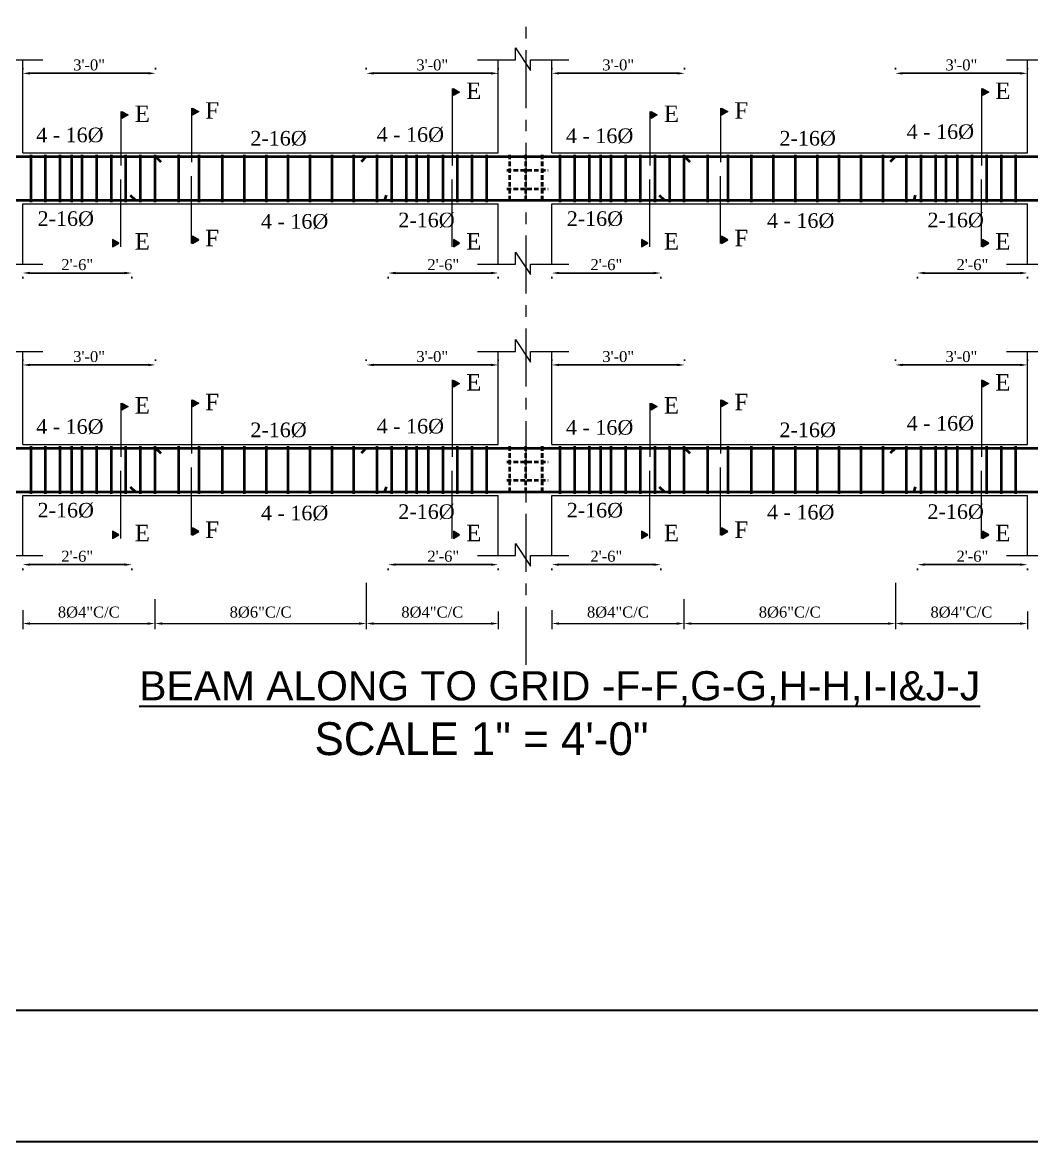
# Model space of a CAD drawing. Extents: x -2338379 to 930990, y -818978 to 106940.
# Drawn here: x 386106 to 386658, y -208929 to -208316 of the extents above; entities that cross this region are included whole.
import ezdxf

# ---------------------------------------------------------------- set-up
doc = ezdxf.new("R2010")
doc.units = 0
doc.header["$MEASUREMENT"] = 0
doc.header["$PDMODE"] = 34
doc.linetypes.add('CENTER', pattern=[50.8, 31.75, -6.35, 6.35, -6.35])
doc.linetypes.add('DASHED', pattern=[0.75, 0.5, -0.25])
doc.layers.get('0').update_dxf_attribs({"linetype": 'CONTINUOUS', "lineweight": 30})
doc.layers.get('DEFPOINTS').update_dxf_attribs({"linetype": 'CONTINUOUS'})
for name, color, linetype, lineweight in [('Center', 11, 'CENTER', 15), ('Dimension', 35, 'CONTINUOUS', 9), ('HATCH', 3, 'CONTINUOUS', 15), ('rcc elevation', 253, 'CONTINUOUS', 18), ('rebar', 3, 'CONTINUOUS', 40), ('TEXT', 7, 'CONTINUOUS', 30), ('WALL', 1, 'CONTINUOUS', 40)]:
    doc.layers.add(name, color=color, linetype=linetype, lineweight=lineweight)
doc.styles.add('AERIAL', font='arial.ttf', dxfattribs={"height": 10})
doc.styles.get("Standard").update_dxf_attribs({"font": 'times.ttf', "height": 6})
doc.styles.add('STYLUSBT', font='stylu.ttf', dxfattribs={"height": 9})
doc.dimstyles.new('Standard$0', dxfattribs={"dimtxt": 6, "dimasz": 4, "dimexe": 3, "dimexo": 6, "dimgap": 3, "dimtad": 1, "dimdec": 1, "dimzin": 0, "dimdsep": 46, "dimlunit": 4, "dimtxsty": 'Standard', "dimcen": 0.09, "dimclrd": 6, "dimclre": 6, "dimclrt": 7, "dimadec": 0, "dimazin": 0, "dimtfac": 1, "dimtdec": 1, "dimtix": 1, "dimtofl": 0, "dimtmove": 1, "dimatfit": 3, "dimfxl": 1, "dimtolj": 1, "dimtzin": 0, "dimlwd": 18, "dimlwe": 18, "dimarcsym": 0})

# ---------------------------------------------------------------- blocks, each defined once
blk = doc.blocks.new('*D887')
at = {"color": 6, "lineweight": 18, "transparency": 16777216}
for p, q in [((386178.15, -208631.61), (386178.15, -208648.04)), ((386105.75, -208637.77), (386105.75, -208648.04)), ((386109.75, -208645.04), (386174.15, -208645.04))]:
    blk.add_line(p, q, dxfattribs=at)
at = {"color": 6, "lineweight": 30, "transparency": 16777216}
for points in [[(386109.75, -208644.38), (386109.75, -208645.71), (386105.75, -208645.04)], [(386174.15, -208644.38), (386174.15, -208645.71), (386178.15, -208645.04)]]:
    blk.add_solid(points, dxfattribs=at)
at = {"layer": 'DEFPOINTS', "color": 0, "lineweight": 30, "transparency": 16777216}
for p in [(386178.15, -208625.61), (386105.75, -208631.77), (386178.15, -208645.04)]:
    blk.add_point(p, dxfattribs=at)
at = {"color": 7, "transparency": 16777216, "insert": (386141.95, -208638.87), "char_height": 6, "attachment_point": 5}
blk.add_mtext('\\A1;8%%c4"C/C', dxfattribs=at)
blk = doc.blocks.new('*D888')
at = {"color": 6, "lineweight": 18, "transparency": 16777216}
for p, q in [((386293.96, -208622.77), (386293.96, -208648.04)), ((386178.15, -208631.61), (386178.15, -208648.04)), ((386182.15, -208645.04), (386289.96, -208645.04))]:
    blk.add_line(p, q, dxfattribs=at)
at = {"color": 6, "lineweight": 30, "transparency": 16777216}
for points in [[(386182.15, -208644.38), (386182.15, -208645.71), (386178.15, -208645.04)], [(386289.96, -208644.38), (386289.96, -208645.71), (386293.96, -208645.04)]]:
    blk.add_solid(points, dxfattribs=at)
at = {"layer": 'DEFPOINTS', "color": 0, "lineweight": 30, "transparency": 16777216}
for p in [(386293.96, -208616.77), (386178.15, -208625.61), (386293.96, -208645.04)]:
    blk.add_point(p, dxfattribs=at)
at = {"color": 7, "transparency": 16777216, "insert": (386236.06, -208638.87), "char_height": 6, "attachment_point": 5}
blk.add_mtext('\\A1;8%%C6"C/C', dxfattribs=at)
blk = doc.blocks.new('*D889')
at = {"color": 6, "lineweight": 18, "transparency": 16777216}
for p, q in [((386293.96, -208622.77), (386293.96, -208648.04)), ((386366.25, -208638.44), (386366.25, -208648.04)), ((386297.96, -208645.04), (386362.25, -208645.04))]:
    blk.add_line(p, q, dxfattribs=at)
at = {"color": 6, "lineweight": 30, "transparency": 16777216}
for points in [[(386297.96, -208644.38), (386297.96, -208645.71), (386293.96, -208645.04)], [(386362.25, -208644.38), (386362.25, -208645.71), (386366.25, -208645.04)]]:
    blk.add_solid(points, dxfattribs=at)
at = {"layer": 'DEFPOINTS', "color": 0, "lineweight": 30, "transparency": 16777216}
for p in [(386293.96, -208616.77), (386366.25, -208632.44), (386366.25, -208645.04)]:
    blk.add_point(p, dxfattribs=at)
at = {"color": 7, "transparency": 16777216, "insert": (386330.11, -208638.87), "char_height": 6, "attachment_point": 5}
blk.add_mtext('\\A1;8%%C4"C/C', dxfattribs=at)
blk = doc.blocks.new('*D890')
at = {"layer": 'DEFPOINTS', "color": 0, "lineweight": 30, "transparency": 16777216}
for p in [(386178.49, -208503.43), (386105.74, -208510.27), (386178.49, -208510.27)]:
    blk.add_point(p, dxfattribs=at)
at = {"layer": 'TEXT', "color": 6, "lineweight": -2, "transparency": 16777216}
for p, q in [((386105.74, -208501.27), (386105.74, -208500.43)), ((386109.74, -208503.43), (386174.49, -208503.43)), ((386178.49, -208501.27), (386178.49, -208500.43))]:
    blk.add_line(p, q, dxfattribs=at)
at = {"layer": 'TEXT', "color": 6, "lineweight": 30, "transparency": 16777216}
for points in [[(386109.74, -208502.76), (386109.74, -208504.09), (386105.74, -208503.43)], [(386174.49, -208502.76), (386174.49, -208504.09), (386178.49, -208503.43)]]:
    blk.add_solid(points, dxfattribs=at)
at = {"layer": 'TEXT', "color": 7, "transparency": 16777216, "insert": (386142.12, -208498.88), "char_height": 6, "attachment_point": 5}
blk.add_mtext('\\A1;3\'-0"', dxfattribs=at)
blk = doc.blocks.new('*D891')
at = {"layer": 'DEFPOINTS', "color": 0, "lineweight": 30, "transparency": 16777216}
for p in [(386105.74, -208605.94), (386165.49, -208605.94), (386165.49, -208612.78)]:
    blk.add_point(p, dxfattribs=at)
at = {"layer": 'TEXT', "color": 6, "lineweight": -2, "transparency": 16777216}
for p, q in [((386109.74, -208612.78), (386161.49, -208612.78)), ((386105.74, -208614.94), (386105.74, -208615.78)), ((386165.49, -208614.94), (386165.49, -208615.78))]:
    blk.add_line(p, q, dxfattribs=at)
at = {"layer": 'TEXT', "color": 6, "lineweight": 30, "transparency": 16777216}
for points in [[(386109.74, -208612.11), (386109.74, -208613.44), (386105.74, -208612.78)], [(386161.49, -208612.11), (386161.49, -208613.44), (386165.49, -208612.78)]]:
    blk.add_solid(points, dxfattribs=at)
at = {"layer": 'TEXT', "color": 7, "transparency": 16777216, "insert": (386135.62, -208608.23), "char_height": 6, "attachment_point": 5}
blk.add_mtext('\\A1;2\'-6"', dxfattribs=at)
blk = doc.blocks.new('*D892')
at = {"layer": 'DEFPOINTS', "color": 0, "lineweight": 30, "transparency": 16777216}
for p in [(386366.23, -208503.43), (386293.96, -208510.27), (386366.23, -208510.27)]:
    blk.add_point(p, dxfattribs=at)
at = {"layer": 'TEXT', "color": 6, "lineweight": -2, "transparency": 16777216}
for p, q in [((386293.96, -208501.27), (386293.96, -208500.43)), ((386297.96, -208503.43), (386362.23, -208503.43)), ((386366.23, -208501.27), (386366.23, -208500.43))]:
    blk.add_line(p, q, dxfattribs=at)
at = {"layer": 'TEXT', "color": 6, "lineweight": 30, "transparency": 16777216}
for points in [[(386297.96, -208502.76), (386297.96, -208504.09), (386293.96, -208503.43)], [(386362.23, -208502.76), (386362.23, -208504.09), (386366.23, -208503.43)]]:
    blk.add_solid(points, dxfattribs=at)
at = {"layer": 'TEXT', "color": 7, "transparency": 16777216, "insert": (386330.09, -208498.88), "char_height": 6, "attachment_point": 5}
blk.add_mtext('\\A1;3\'-0"', dxfattribs=at)
blk = doc.blocks.new('*D893')
at = {"layer": 'DEFPOINTS', "color": 0, "lineweight": 30, "transparency": 16777216}
for p in [(386305.99, -208605.94), (386366.25, -208605.94), (386305.99, -208612.78)]:
    blk.add_point(p, dxfattribs=at)
at = {"layer": 'TEXT', "color": 6, "lineweight": -2, "transparency": 16777216}
for p, q in [((386362.25, -208612.78), (386309.99, -208612.78)), ((386305.99, -208614.94), (386305.99, -208615.78)), ((386366.25, -208614.94), (386366.25, -208615.78))]:
    blk.add_line(p, q, dxfattribs=at)
at = {"layer": 'TEXT', "color": 6, "lineweight": 30, "transparency": 16777216}
for points in [[(386309.99, -208612.11), (386309.99, -208613.44), (386305.99, -208612.78)], [(386362.25, -208612.11), (386362.25, -208613.44), (386366.25, -208612.78)]]:
    blk.add_solid(points, dxfattribs=at)
at = {"layer": 'TEXT', "color": 7, "transparency": 16777216, "insert": (386336.12, -208608.23), "char_height": 6, "attachment_point": 5}
blk.add_mtext('\\A1;2\'-6"', dxfattribs=at)
blk = doc.blocks.new('*D894')
at = {"color": 6, "lineweight": 18, "transparency": 16777216}
for p, q in [((386467.98, -208631.61), (386467.98, -208648.04)), ((386395.58, -208637.77), (386395.58, -208648.04)), ((386399.58, -208645.04), (386463.98, -208645.04))]:
    blk.add_line(p, q, dxfattribs=at)
at = {"color": 6, "lineweight": 30, "transparency": 16777216}
for points in [[(386399.58, -208644.38), (386399.58, -208645.71), (386395.58, -208645.04)], [(386463.98, -208644.38), (386463.98, -208645.71), (386467.98, -208645.04)]]:
    blk.add_solid(points, dxfattribs=at)
at = {"layer": 'DEFPOINTS', "color": 0, "lineweight": 30, "transparency": 16777216}
for p in [(386467.98, -208625.61), (386395.58, -208631.77), (386467.98, -208645.04)]:
    blk.add_point(p, dxfattribs=at)
at = {"color": 7, "transparency": 16777216, "insert": (386431.78, -208638.87), "char_height": 6, "attachment_point": 5}
blk.add_mtext('\\A1;8%%c4"C/C', dxfattribs=at)
blk = doc.blocks.new('*D895')
at = {"color": 6, "lineweight": 18, "transparency": 16777216}
for p, q in [((386583.79, -208622.77), (386583.79, -208648.04)), ((386467.98, -208631.61), (386467.98, -208648.04)), ((386471.98, -208645.04), (386579.79, -208645.04))]:
    blk.add_line(p, q, dxfattribs=at)
at = {"color": 6, "lineweight": 30, "transparency": 16777216}
for points in [[(386471.98, -208644.38), (386471.98, -208645.71), (386467.98, -208645.04)], [(386579.79, -208644.38), (386579.79, -208645.71), (386583.79, -208645.04)]]:
    blk.add_solid(points, dxfattribs=at)
at = {"layer": 'DEFPOINTS', "color": 0, "lineweight": 30, "transparency": 16777216}
for p in [(386583.79, -208616.77), (386467.98, -208625.61), (386583.79, -208645.04)]:
    blk.add_point(p, dxfattribs=at)
at = {"color": 7, "transparency": 16777216, "insert": (386525.89, -208638.87), "char_height": 6, "attachment_point": 5}
blk.add_mtext('\\A1;8%%C6"C/C', dxfattribs=at)
blk = doc.blocks.new('*D896')
at = {"color": 6, "lineweight": 18, "transparency": 16777216}
for p, q in [((386583.79, -208622.77), (386583.79, -208648.04)), ((386656.08, -208638.44), (386656.08, -208648.04)), ((386587.79, -208645.04), (386652.08, -208645.04))]:
    blk.add_line(p, q, dxfattribs=at)
at = {"color": 6, "lineweight": 30, "transparency": 16777216}
for points in [[(386587.79, -208644.38), (386587.79, -208645.71), (386583.79, -208645.04)], [(386652.08, -208644.38), (386652.08, -208645.71), (386656.08, -208645.04)]]:
    blk.add_solid(points, dxfattribs=at)
at = {"layer": 'DEFPOINTS', "color": 0, "lineweight": 30, "transparency": 16777216}
for p in [(386583.79, -208616.77), (386656.08, -208632.44), (386656.08, -208645.04)]:
    blk.add_point(p, dxfattribs=at)
at = {"color": 7, "transparency": 16777216, "insert": (386619.94, -208638.87), "char_height": 6, "attachment_point": 5}
blk.add_mtext('\\A1;8%%C4"C/C', dxfattribs=at)
blk = doc.blocks.new('*D897')
at = {"layer": 'DEFPOINTS', "color": 0, "lineweight": 30, "transparency": 16777216}
for p in [(386468.32, -208503.43), (386395.57, -208510.27), (386468.32, -208510.27)]:
    blk.add_point(p, dxfattribs=at)
at = {"layer": 'TEXT', "color": 6, "lineweight": -2, "transparency": 16777216}
for p, q in [((386395.57, -208501.27), (386395.57, -208500.43)), ((386399.57, -208503.43), (386464.32, -208503.43)), ((386468.32, -208501.27), (386468.32, -208500.43))]:
    blk.add_line(p, q, dxfattribs=at)
at = {"layer": 'TEXT', "color": 6, "lineweight": 30, "transparency": 16777216}
for points in [[(386399.57, -208502.76), (386399.57, -208504.09), (386395.57, -208503.43)], [(386464.32, -208502.76), (386464.32, -208504.09), (386468.32, -208503.43)]]:
    blk.add_solid(points, dxfattribs=at)
at = {"layer": 'TEXT', "color": 7, "transparency": 16777216, "insert": (386431.94, -208498.88), "char_height": 6, "attachment_point": 5}
blk.add_mtext('\\A1;3\'-0"', dxfattribs=at)
blk = doc.blocks.new('*D898')
at = {"layer": 'DEFPOINTS', "color": 0, "lineweight": 30, "transparency": 16777216}
for p in [(386395.57, -208605.94), (386455.32, -208605.94), (386455.32, -208612.78)]:
    blk.add_point(p, dxfattribs=at)
at = {"layer": 'TEXT', "color": 6, "lineweight": -2, "transparency": 16777216}
for p, q in [((386399.57, -208612.78), (386451.32, -208612.78)), ((386395.57, -208614.94), (386395.57, -208615.78)), ((386455.32, -208614.94), (386455.32, -208615.78))]:
    blk.add_line(p, q, dxfattribs=at)
at = {"layer": 'TEXT', "color": 6, "lineweight": 30, "transparency": 16777216}
for points in [[(386399.57, -208612.11), (386399.57, -208613.44), (386395.57, -208612.78)], [(386451.32, -208612.11), (386451.32, -208613.44), (386455.32, -208612.78)]]:
    blk.add_solid(points, dxfattribs=at)
at = {"layer": 'TEXT', "color": 7, "transparency": 16777216, "insert": (386425.44, -208608.23), "char_height": 6, "attachment_point": 5}
blk.add_mtext('\\A1;2\'-6"', dxfattribs=at)
blk = doc.blocks.new('*D899')
at = {"layer": 'DEFPOINTS', "color": 0, "lineweight": 30, "transparency": 16777216}
for p in [(386656.05, -208503.43), (386583.79, -208510.27), (386656.05, -208510.27)]:
    blk.add_point(p, dxfattribs=at)
at = {"layer": 'TEXT', "color": 6, "lineweight": -2, "transparency": 16777216}
for p, q in [((386583.79, -208501.27), (386583.79, -208500.43)), ((386587.79, -208503.43), (386652.05, -208503.43)), ((386656.05, -208501.27), (386656.05, -208500.43))]:
    blk.add_line(p, q, dxfattribs=at)
at = {"layer": 'TEXT', "color": 6, "lineweight": 30, "transparency": 16777216}
for points in [[(386587.79, -208502.76), (386587.79, -208504.09), (386583.79, -208503.43)], [(386652.05, -208502.76), (386652.05, -208504.09), (386656.05, -208503.43)]]:
    blk.add_solid(points, dxfattribs=at)
at = {"layer": 'TEXT', "color": 7, "transparency": 16777216, "insert": (386619.92, -208498.88), "char_height": 6, "attachment_point": 5}
blk.add_mtext('\\A1;3\'-0"', dxfattribs=at)
blk = doc.blocks.new('*D900')
at = {"layer": 'DEFPOINTS', "color": 0, "lineweight": 30, "transparency": 16777216}
for p in [(386595.82, -208605.94), (386656.08, -208605.94), (386595.82, -208612.78)]:
    blk.add_point(p, dxfattribs=at)
at = {"layer": 'TEXT', "color": 6, "lineweight": -2, "transparency": 16777216}
for p, q in [((386652.08, -208612.78), (386599.82, -208612.78)), ((386595.82, -208614.94), (386595.82, -208615.78)), ((386656.08, -208614.94), (386656.08, -208615.78))]:
    blk.add_line(p, q, dxfattribs=at)
at = {"layer": 'TEXT', "color": 6, "lineweight": 30, "transparency": 16777216}
for points in [[(386599.82, -208612.11), (386599.82, -208613.44), (386595.82, -208612.78)], [(386652.08, -208612.11), (386652.08, -208613.44), (386656.08, -208612.78)]]:
    blk.add_solid(points, dxfattribs=at)
at = {"layer": 'TEXT', "color": 7, "transparency": 16777216, "insert": (386625.95, -208608.23), "char_height": 6, "attachment_point": 5}
blk.add_mtext('\\A1;2\'-6"', dxfattribs=at)
blk = doc.blocks.new('*D868')
at = {"layer": 'DEFPOINTS', "color": 0, "lineweight": 30, "transparency": 16777216}
for p in [(386178.49, -208343.74), (386105.74, -208350.58), (386178.49, -208350.58)]:
    blk.add_point(p, dxfattribs=at)
at = {"layer": 'TEXT', "color": 6, "lineweight": -2, "transparency": 16777216}
for p, q in [((386105.74, -208341.58), (386105.74, -208340.74)), ((386109.74, -208343.74), (386174.49, -208343.74)), ((386178.49, -208341.58), (386178.49, -208340.74))]:
    blk.add_line(p, q, dxfattribs=at)
at = {"layer": 'TEXT', "color": 6, "lineweight": 30, "transparency": 16777216}
for points in [[(386109.74, -208343.07), (386109.74, -208344.41), (386105.74, -208343.74)], [(386174.49, -208343.07), (386174.49, -208344.41), (386178.49, -208343.74)]]:
    blk.add_solid(points, dxfattribs=at)
at = {"layer": 'TEXT', "color": 7, "transparency": 16777216, "insert": (386142.12, -208339.19), "char_height": 6, "attachment_point": 5}
blk.add_mtext('\\A1;3\'-0"', dxfattribs=at)
blk = doc.blocks.new('*D869')
at = {"layer": 'DEFPOINTS', "color": 0, "lineweight": 30, "transparency": 16777216}
for p in [(386105.74, -208446.25), (386165.49, -208446.25), (386165.49, -208453.09)]:
    blk.add_point(p, dxfattribs=at)
at = {"layer": 'TEXT', "color": 6, "lineweight": -2, "transparency": 16777216}
for p, q in [((386109.74, -208453.09), (386161.49, -208453.09)), ((386105.74, -208455.25), (386105.74, -208456.09)), ((386165.49, -208455.25), (386165.49, -208456.09))]:
    blk.add_line(p, q, dxfattribs=at)
at = {"layer": 'TEXT', "color": 6, "lineweight": 30, "transparency": 16777216}
for points in [[(386109.74, -208452.42), (386109.74, -208453.76), (386105.74, -208453.09)], [(386161.49, -208452.42), (386161.49, -208453.76), (386165.49, -208453.09)]]:
    blk.add_solid(points, dxfattribs=at)
at = {"layer": 'TEXT', "color": 7, "transparency": 16777216, "insert": (386135.62, -208448.54), "char_height": 6, "attachment_point": 5}
blk.add_mtext('\\A1;2\'-6"', dxfattribs=at)
blk = doc.blocks.new('*D870')
at = {"layer": 'DEFPOINTS', "color": 0, "lineweight": 30, "transparency": 16777216}
for p in [(386366.23, -208343.74), (386293.96, -208350.58), (386366.23, -208350.58)]:
    blk.add_point(p, dxfattribs=at)
at = {"layer": 'TEXT', "color": 6, "lineweight": -2, "transparency": 16777216}
for p, q in [((386293.96, -208341.58), (386293.96, -208340.74)), ((386297.96, -208343.74), (386362.23, -208343.74)), ((386366.23, -208341.58), (386366.23, -208340.74))]:
    blk.add_line(p, q, dxfattribs=at)
at = {"layer": 'TEXT', "color": 6, "lineweight": 30, "transparency": 16777216}
for points in [[(386297.96, -208343.07), (386297.96, -208344.41), (386293.96, -208343.74)], [(386362.23, -208343.07), (386362.23, -208344.41), (386366.23, -208343.74)]]:
    blk.add_solid(points, dxfattribs=at)
at = {"layer": 'TEXT', "color": 7, "transparency": 16777216, "insert": (386330.09, -208339.19), "char_height": 6, "attachment_point": 5}
blk.add_mtext('\\A1;3\'-0"', dxfattribs=at)
blk = doc.blocks.new('*D871')
at = {"layer": 'DEFPOINTS', "color": 0, "lineweight": 30, "transparency": 16777216}
for p in [(386305.99, -208446.25), (386366.25, -208446.25), (386305.99, -208453.09)]:
    blk.add_point(p, dxfattribs=at)
at = {"layer": 'TEXT', "color": 6, "lineweight": -2, "transparency": 16777216}
for p, q in [((386362.25, -208453.09), (386309.99, -208453.09)), ((386305.99, -208455.25), (386305.99, -208456.09)), ((386366.25, -208455.25), (386366.25, -208456.09))]:
    blk.add_line(p, q, dxfattribs=at)
at = {"layer": 'TEXT', "color": 6, "lineweight": 30, "transparency": 16777216}
for points in [[(386309.99, -208452.42), (386309.99, -208453.76), (386305.99, -208453.09)], [(386362.25, -208452.42), (386362.25, -208453.76), (386366.25, -208453.09)]]:
    blk.add_solid(points, dxfattribs=at)
at = {"layer": 'TEXT', "color": 7, "transparency": 16777216, "insert": (386336.12, -208448.54), "char_height": 6, "attachment_point": 5}
blk.add_mtext('\\A1;2\'-6"', dxfattribs=at)
blk = doc.blocks.new('*D797')
at = {"layer": 'DEFPOINTS', "color": 0, "lineweight": 30, "transparency": 16777216}
for p in [(386468.32, -208343.74), (386395.57, -208350.58), (386468.32, -208350.58)]:
    blk.add_point(p, dxfattribs=at)
at = {"layer": 'TEXT', "color": 6, "lineweight": -2, "transparency": 16777216}
for p, q in [((386395.57, -208341.58), (386395.57, -208340.74)), ((386399.57, -208343.74), (386464.32, -208343.74)), ((386468.32, -208341.58), (386468.32, -208340.74))]:
    blk.add_line(p, q, dxfattribs=at)
at = {"layer": 'TEXT', "color": 6, "lineweight": 30, "transparency": 16777216}
for points in [[(386399.57, -208343.07), (386399.57, -208344.41), (386395.57, -208343.74)], [(386464.32, -208343.07), (386464.32, -208344.41), (386468.32, -208343.74)]]:
    blk.add_solid(points, dxfattribs=at)
at = {"layer": 'TEXT', "color": 7, "transparency": 16777216, "insert": (386431.94, -208339.19), "char_height": 6, "attachment_point": 5}
blk.add_mtext('\\A1;3\'-0"', dxfattribs=at)
blk = doc.blocks.new('*D798')
at = {"layer": 'DEFPOINTS', "color": 0, "lineweight": 30, "transparency": 16777216}
for p in [(386395.57, -208446.25), (386455.32, -208446.25), (386455.32, -208453.09)]:
    blk.add_point(p, dxfattribs=at)
at = {"layer": 'TEXT', "color": 6, "lineweight": -2, "transparency": 16777216}
for p, q in [((386399.57, -208453.09), (386451.32, -208453.09)), ((386395.57, -208455.25), (386395.57, -208456.09)), ((386455.32, -208455.25), (386455.32, -208456.09))]:
    blk.add_line(p, q, dxfattribs=at)
at = {"layer": 'TEXT', "color": 6, "lineweight": 30, "transparency": 16777216}
for points in [[(386399.57, -208452.42), (386399.57, -208453.76), (386395.57, -208453.09)], [(386451.32, -208452.42), (386451.32, -208453.76), (386455.32, -208453.09)]]:
    blk.add_solid(points, dxfattribs=at)
at = {"layer": 'TEXT', "color": 7, "transparency": 16777216, "insert": (386425.44, -208448.54), "char_height": 6, "attachment_point": 5}
blk.add_mtext('\\A1;2\'-6"', dxfattribs=at)
blk = doc.blocks.new('*D799')
at = {"layer": 'DEFPOINTS', "color": 0, "lineweight": 30, "transparency": 16777216}
for p in [(386656.05, -208343.74), (386583.79, -208350.58), (386656.05, -208350.58)]:
    blk.add_point(p, dxfattribs=at)
at = {"layer": 'TEXT', "color": 6, "lineweight": -2, "transparency": 16777216}
for p, q in [((386583.79, -208341.58), (386583.79, -208340.74)), ((386587.79, -208343.74), (386652.05, -208343.74)), ((386656.05, -208341.58), (386656.05, -208340.74))]:
    blk.add_line(p, q, dxfattribs=at)
at = {"layer": 'TEXT', "color": 6, "lineweight": 30, "transparency": 16777216}
for points in [[(386587.79, -208343.07), (386587.79, -208344.41), (386583.79, -208343.74)], [(386652.05, -208343.07), (386652.05, -208344.41), (386656.05, -208343.74)]]:
    blk.add_solid(points, dxfattribs=at)
at = {"layer": 'TEXT', "color": 7, "transparency": 16777216, "insert": (386619.92, -208339.19), "char_height": 6, "attachment_point": 5}
blk.add_mtext('\\A1;3\'-0"', dxfattribs=at)
blk = doc.blocks.new('*D800')
at = {"layer": 'DEFPOINTS', "color": 0, "lineweight": 30, "transparency": 16777216}
for p in [(386595.82, -208446.25), (386656.08, -208446.25), (386595.82, -208453.09)]:
    blk.add_point(p, dxfattribs=at)
at = {"layer": 'TEXT', "color": 6, "lineweight": -2, "transparency": 16777216}
for p, q in [((386652.08, -208453.09), (386599.82, -208453.09)), ((386595.82, -208455.25), (386595.82, -208456.09)), ((386656.08, -208455.25), (386656.08, -208456.09))]:
    blk.add_line(p, q, dxfattribs=at)
at = {"layer": 'TEXT', "color": 6, "lineweight": 30, "transparency": 16777216}
for points in [[(386599.82, -208452.42), (386599.82, -208453.76), (386595.82, -208453.09)], [(386652.08, -208452.42), (386652.08, -208453.76), (386656.08, -208453.09)]]:
    blk.add_solid(points, dxfattribs=at)
at = {"layer": 'TEXT', "color": 7, "transparency": 16777216, "insert": (386625.95, -208448.54), "char_height": 6, "attachment_point": 5}
blk.add_mtext('\\A1;2\'-6"', dxfattribs=at)

msp = doc.modelspace()

# ---------------------------------------------------------------- hatches: boundary and pattern name
at = {"layer": 'HATCH', "ltscale": 0.5}
for points in [[(386341.66, -208355.95), (386341.66, -208352), (386345.08, -208353.97)], [(386631.49, -208355.95), (386631.49, -208352), (386634.9, -208353.97)], [(386160.12, -208368.53), (386160.12, -208364.58), (386163.54, -208366.56)], [(386198.77, -208366.71), (386198.77, -208362.76), (386202.19, -208364.73)], [(386449.95, -208368.53), (386449.95, -208364.58), (386453.37, -208366.56)], [(386488.6, -208366.71), (386488.6, -208362.76), (386492.02, -208364.73)], [(386154.92, -208434.81), (386154.92, -208438.76), (386158.34, -208436.79)], [(386198.77, -208432.99), (386198.77, -208436.94), (386202.19, -208434.97)], [(386341.66, -208434.81), (386341.66, -208438.76), (386345.08, -208436.79)], [(386444.75, -208434.81), (386444.75, -208438.76), (386448.17, -208436.79)], [(386488.6, -208432.99), (386488.6, -208436.94), (386492.02, -208434.97)], [(386631.49, -208434.81), (386631.49, -208438.76), (386634.9, -208436.79)], [(386341.66, -208515.63), (386341.66, -208511.69), (386345.08, -208513.66)], [(386631.49, -208515.63), (386631.49, -208511.69), (386634.9, -208513.66)], [(386160.12, -208528.21), (386160.12, -208524.27), (386163.54, -208526.24)], [(386198.77, -208526.39), (386198.77, -208522.45), (386202.19, -208524.42)], [(386449.95, -208528.21), (386449.95, -208524.27), (386453.37, -208526.24)], [(386488.6, -208526.39), (386488.6, -208522.45), (386492.02, -208524.42)], [(386154.92, -208594.5), (386154.92, -208598.45), (386158.34, -208596.47)], [(386198.77, -208592.68), (386198.77, -208596.62), (386202.19, -208594.65)], [(386341.66, -208594.5), (386341.66, -208598.45), (386345.08, -208596.47)], [(386444.75, -208594.5), (386444.75, -208598.45), (386448.17, -208596.47)], [(386488.6, -208592.68), (386488.6, -208596.62), (386492.02, -208594.65)], [(386631.49, -208594.5), (386631.49, -208598.45), (386634.9, -208596.47)]]:
    msp.add_hatch(color=256, dxfattribs=at).paths.add_polyline_path(points)

# ---------------------------------------------------------------- linework, layer by layer
at = {"color": 3}
for points in [[(388521.51, -208928.73), (388521.51, -206502.33), (385343.91, -206502.33), (385343.91, -208928.73)], [(388449.51, -208856.73), (388449.51, -206574.33), (385415.91, -206574.33), (385415.91, -208856.73)]]:
    msp.add_lwpolyline(points, close=True, dxfattribs=at)
at = {"layer": 'Center'}
msp.add_line((386381.57, -208667.58), (386381.57, -207680.99), dxfattribs=at)
at = {"layer": 'Dimension', "ltscale": 0.5}
for p, q in [((386341.03, -208351.97), (386341.03, -208394.14)), ((386630.86, -208351.97), (386630.86, -208394.14)), ((386159.49, -208364.59), (386159.49, -208394.14)), ((386198.14, -208362.77), (386198.14, -208392.32)), ((386449.32, -208364.59), (386449.32, -208394.14)), ((386487.97, -208362.77), (386487.97, -208392.32)), ((386159.49, -208438.75), (386159.49, -208401.8)), ((386198.14, -208436.93), (386198.14, -208399.98)), ((386341.03, -208438.75), (386341.03, -208401.8)), ((386449.32, -208438.75), (386449.32, -208401.8)), ((386487.97, -208436.93), (386487.97, -208399.98)), ((386630.86, -208438.75), (386630.86, -208401.8)), ((386341.03, -208511.65), (386341.03, -208553.82)), ((386630.86, -208511.65), (386630.86, -208553.82)), ((386159.49, -208524.28), (386159.49, -208553.82)), ((386198.14, -208522.46), (386198.14, -208552)), ((386449.32, -208524.28), (386449.32, -208553.82)), ((386487.97, -208522.46), (386487.97, -208552)), ((386159.49, -208598.44), (386159.49, -208561.49)), ((386198.14, -208596.61), (386198.14, -208559.67)), ((386341.03, -208598.44), (386341.03, -208561.49)), ((386449.32, -208598.44), (386449.32, -208561.49)), ((386487.97, -208596.61), (386487.97, -208559.67)), ((386630.86, -208598.44), (386630.86, -208561.49))]:
    msp.add_line(p, q, dxfattribs=at)
at = {"layer": 'Dimension'}
for points in [[(386066.68, -208336.37), (386087.47, -208336.37), (386087.47, -208329.81), (386095.86, -208342.2), (386095.86, -208336.37), (386116.83, -208336.37)], [(386354.82, -208336.37), (386375.6, -208336.37), (386375.6, -208329.81), (386383.99, -208342.2), (386383.99, -208336.37), (386404.96, -208336.37)], [(386644.65, -208336.37), (386665.43, -208336.37), (386665.43, -208329.81), (386673.82, -208342.2), (386673.82, -208336.37), (386694.79, -208336.37)], [(386066.68, -208448.16), (386087.47, -208448.16), (386087.47, -208441.61), (386095.86, -208453.99), (386095.86, -208448.16), (386116.83, -208448.16)], [(386354.82, -208448.16), (386375.6, -208448.16), (386375.6, -208441.61), (386383.99, -208453.99), (386383.99, -208448.16), (386404.96, -208448.16)], [(386644.65, -208448.16), (386665.43, -208448.16), (386665.43, -208441.61), (386673.82, -208453.99), (386673.82, -208448.16), (386694.79, -208448.16)], [(386066.68, -208496.06), (386087.47, -208496.06), (386087.47, -208489.5), (386095.86, -208501.89), (386095.86, -208496.06), (386116.83, -208496.06)], [(386354.82, -208496.06), (386375.6, -208496.06), (386375.6, -208489.5), (386383.99, -208501.89), (386383.99, -208496.06), (386404.96, -208496.06)], [(386644.65, -208496.06), (386665.43, -208496.06), (386665.43, -208489.5), (386673.82, -208501.89), (386673.82, -208496.06), (386694.79, -208496.06)], [(386066.68, -208607.85), (386087.47, -208607.85), (386087.47, -208601.29), (386095.86, -208613.68), (386095.86, -208607.85), (386116.83, -208607.85)], [(386354.82, -208607.85), (386375.6, -208607.85), (386375.6, -208601.29), (386383.99, -208613.68), (386383.99, -208607.85), (386404.96, -208607.85)], [(386644.65, -208607.85), (386665.43, -208607.85), (386665.43, -208601.29), (386673.82, -208613.68), (386673.82, -208607.85), (386694.79, -208607.85)]]:
    msp.add_lwpolyline(points, dxfattribs=at)
at = {"layer": 'Dimension', "ltscale": 0.5}
for points in [[(386345.08, -208353.97), (386341.66, -208355.95), (386341.66, -208352)], [(386634.9, -208353.97), (386631.49, -208355.95), (386631.49, -208352)], [(386163.54, -208366.56), (386160.12, -208368.53), (386160.12, -208364.58)], [(386202.19, -208364.73), (386198.77, -208366.71), (386198.77, -208362.76)], [(386453.37, -208366.56), (386449.95, -208368.53), (386449.95, -208364.58)], [(386492.02, -208364.73), (386488.6, -208366.71), (386488.6, -208362.76)], [(386158.34, -208436.79), (386154.92, -208434.81), (386154.92, -208438.76)], [(386202.19, -208434.97), (386198.77, -208432.99), (386198.77, -208436.94)], [(386345.08, -208436.79), (386341.66, -208434.81), (386341.66, -208438.76)], [(386448.17, -208436.79), (386444.75, -208434.81), (386444.75, -208438.76)], [(386492.02, -208434.97), (386488.6, -208432.99), (386488.6, -208436.94)], [(386634.9, -208436.79), (386631.49, -208434.81), (386631.49, -208438.76)], [(386345.08, -208513.66), (386341.66, -208515.63), (386341.66, -208511.69)], [(386634.9, -208513.66), (386631.49, -208515.63), (386631.49, -208511.69)], [(386163.54, -208526.24), (386160.12, -208528.21), (386160.12, -208524.27)], [(386202.19, -208524.42), (386198.77, -208526.39), (386198.77, -208522.45)], [(386453.37, -208526.24), (386449.95, -208528.21), (386449.95, -208524.27)], [(386492.02, -208524.42), (386488.6, -208526.39), (386488.6, -208522.45)], [(386158.34, -208596.47), (386154.92, -208594.5), (386154.92, -208598.45)], [(386202.19, -208594.65), (386198.77, -208592.68), (386198.77, -208596.62)], [(386345.08, -208596.47), (386341.66, -208594.5), (386341.66, -208598.45)], [(386448.17, -208596.47), (386444.75, -208594.5), (386444.75, -208598.45)], [(386492.02, -208594.65), (386488.6, -208592.68), (386488.6, -208596.62)], [(386634.9, -208596.47), (386631.49, -208594.5), (386631.49, -208598.45)]]:
    msp.add_lwpolyline(points, close=True, dxfattribs=at)
at = {"layer": 'rcc elevation', "ltscale": 20}
for p, q in [((386105.74, -208387.29), (386105.74, -208336.37)), ((386105.74, -208387.29), (386105.74, -208336.37)), ((386366.23, -208387.29), (386366.23, -208336.37)), ((386395.57, -208387.29), (386395.57, -208336.37)), ((386395.57, -208387.29), (386395.57, -208336.37)), ((386656.05, -208387.29), (386656.05, -208336.37)), ((386105.74, -208387.29), (386366.23, -208387.29)), ((386395.57, -208387.29), (386656.05, -208387.29)), ((386105.74, -208415.29), (386366.23, -208415.29)), ((386105.74, -208448.16), (386105.74, -208415.29)), ((386105.74, -208448.16), (386105.74, -208415.29)), ((386366.23, -208448.16), (386366.23, -208415.29)), ((386395.57, -208415.29), (386656.05, -208415.29)), ((386395.57, -208448.16), (386395.57, -208415.29)), ((386395.57, -208448.16), (386395.57, -208415.29)), ((386656.05, -208448.16), (386656.05, -208415.29)), ((386105.74, -208546.97), (386105.74, -208496.06)), ((386105.74, -208546.97), (386105.74, -208496.06)), ((386366.23, -208546.97), (386366.23, -208496.06)), ((386395.57, -208546.97), (386395.57, -208496.06)), ((386395.57, -208546.97), (386395.57, -208496.06)), ((386656.05, -208546.97), (386656.05, -208496.06)), ((386105.74, -208546.97), (386366.23, -208546.97)), ((386395.57, -208546.97), (386656.05, -208546.97)), ((386105.74, -208574.97), (386366.23, -208574.97)), ((386105.74, -208607.85), (386105.74, -208574.97)), ((386105.74, -208607.85), (386105.74, -208574.97)), ((386366.23, -208607.85), (386366.23, -208574.97)), ((386395.57, -208574.97), (386656.05, -208574.97)), ((386395.57, -208607.85), (386395.57, -208574.97)), ((386395.57, -208607.85), (386395.57, -208574.97)), ((386656.05, -208607.85), (386656.05, -208574.97))]:
    msp.add_line(p, q, dxfattribs=at)
at = {"layer": 'rebar', "ltscale": 20}
for p, q in [((385508.8, -208389.29), (387251.14, -208389.29)), ((386178.49, -208389.29), (386181.34, -208392.14)), ((386293.96, -208389.29), (386291.11, -208392.14)), ((386468.32, -208389.29), (386471.17, -208392.14)), ((386583.79, -208389.29), (386580.94, -208392.14)), ((386164.64, -208410.44), (386167.49, -208413.29)), ((386304.84, -208410.44), (386303.99, -208413.29)), ((386454.47, -208410.44), (386457.32, -208413.29)), ((386594.67, -208410.44), (386593.82, -208413.29)), ((385506.17, -208413.29), (387253.77, -208413.29)), ((385508.8, -208548.97), (387251.14, -208548.97)), ((386178.49, -208548.97), (386181.34, -208551.82)), ((386293.96, -208548.97), (386291.11, -208551.82)), ((386468.32, -208548.97), (386471.17, -208551.82)), ((386583.79, -208548.97), (386580.94, -208551.82)), ((386164.64, -208570.12), (386167.49, -208572.97)), ((386304.84, -208570.12), (386303.99, -208572.97)), ((386454.47, -208570.12), (386457.32, -208572.97)), ((386594.67, -208570.12), (386593.82, -208572.97)), ((385506.17, -208572.97), (387253.77, -208572.97))]:
    msp.add_line(p, q, dxfattribs=at)
at = {"layer": 'rebar', "ltscale": 5}
for p, q in [((386110.15, -208388.29), (386110.15, -208414.29)), ((386118.15, -208388.29), (386118.15, -208414.29)), ((386126.15, -208388.29), (386126.15, -208414.29)), ((386132.48, -208388.29), (386132.48, -208414.29)), ((386138.15, -208388.29), (386138.15, -208414.29)), ((386146.15, -208388.29), (386146.15, -208414.29)), ((386154.15, -208388.29), (386154.15, -208414.29)), ((386162.15, -208388.29), (386162.15, -208414.29)), ((386170.15, -208388.29), (386170.15, -208414.29)), ((386178.15, -208388.29), (386178.15, -208414.29)), ((386191.03, -208388.29), (386191.03, -208414.29)), ((386202.15, -208388.29), (386202.15, -208414.29)), ((386215.03, -208388.29), (386215.03, -208414.29)), ((386227.03, -208388.29), (386227.03, -208414.29)), ((386239.03, -208388.29), (386239.03, -208414.29)), ((386251.03, -208388.29), (386251.03, -208414.29)), ((386263.03, -208388.29), (386263.03, -208414.29)), ((386275.03, -208388.29), (386275.03, -208414.29)), ((386287.03, -208388.29), (386287.03, -208414.29)), ((386299.82, -208388.29), (386299.82, -208414.29)), ((386307.82, -208388.29), (386307.82, -208414.29)), ((386315.82, -208388.29), (386315.82, -208414.29)), ((386321.54, -208388.29), (386321.54, -208414.29)), ((386327.82, -208388.29), (386327.82, -208414.29)), ((386335.82, -208388.29), (386335.82, -208414.29)), ((386343.82, -208388.29), (386343.82, -208414.29)), ((386351.82, -208388.29), (386351.82, -208414.29)), ((386359.82, -208388.29), (386359.82, -208414.29)), ((386399.98, -208388.29), (386399.98, -208414.29)), ((386407.98, -208388.29), (386407.98, -208414.29)), ((386415.98, -208388.29), (386415.98, -208414.29)), ((386422.31, -208388.29), (386422.31, -208414.29)), ((386427.98, -208388.29), (386427.98, -208414.29)), ((386435.98, -208388.29), (386435.98, -208414.29)), ((386443.98, -208388.29), (386443.98, -208414.29)), ((386451.98, -208388.29), (386451.98, -208414.29)), ((386459.98, -208388.29), (386459.98, -208414.29)), ((386467.98, -208388.29), (386467.98, -208414.29)), ((386480.86, -208388.29), (386480.86, -208414.29)), ((386491.98, -208388.29), (386491.98, -208414.29)), ((386504.86, -208388.29), (386504.86, -208414.29)), ((386516.86, -208388.29), (386516.86, -208414.29)), ((386528.86, -208388.29), (386528.86, -208414.29)), ((386540.86, -208388.29), (386540.86, -208414.29)), ((386552.86, -208388.29), (386552.86, -208414.29)), ((386564.86, -208388.29), (386564.86, -208414.29)), ((386576.86, -208388.29), (386576.86, -208414.29)), ((386589.65, -208388.29), (386589.65, -208414.29)), ((386597.65, -208388.29), (386597.65, -208414.29)), ((386605.65, -208388.29), (386605.65, -208414.29)), ((386611.37, -208388.29), (386611.37, -208414.29)), ((386617.65, -208388.29), (386617.65, -208414.29)), ((386625.65, -208388.29), (386625.65, -208414.29)), ((386633.65, -208388.29), (386633.65, -208414.29)), ((386641.65, -208388.29), (386641.65, -208414.29)), ((386649.65, -208388.29), (386649.65, -208414.29)), ((386110.15, -208547.97), (386110.15, -208573.97)), ((386118.15, -208547.97), (386118.15, -208573.97)), ((386126.15, -208547.97), (386126.15, -208573.97)), ((386132.48, -208547.97), (386132.48, -208573.97)), ((386138.15, -208547.97), (386138.15, -208573.97)), ((386146.15, -208547.97), (386146.15, -208573.97)), ((386154.15, -208547.97), (386154.15, -208573.97)), ((386162.15, -208547.97), (386162.15, -208573.97)), ((386170.15, -208547.97), (386170.15, -208573.97)), ((386178.15, -208547.97), (386178.15, -208573.97)), ((386191.03, -208547.97), (386191.03, -208573.97)), ((386202.15, -208547.97), (386202.15, -208573.97)), ((386215.03, -208547.97), (386215.03, -208573.97)), ((386227.03, -208547.97), (386227.03, -208573.97)), ((386239.03, -208547.97), (386239.03, -208573.97)), ((386251.03, -208547.97), (386251.03, -208573.97)), ((386263.03, -208547.97), (386263.03, -208573.97)), ((386275.03, -208547.97), (386275.03, -208573.97)), ((386287.03, -208547.97), (386287.03, -208573.97)), ((386299.82, -208547.97), (386299.82, -208573.97)), ((386307.82, -208547.97), (386307.82, -208573.97)), ((386315.82, -208547.97), (386315.82, -208573.97)), ((386321.54, -208547.97), (386321.54, -208573.97)), ((386327.82, -208547.97), (386327.82, -208573.97)), ((386335.82, -208547.97), (386335.82, -208573.97)), ((386343.82, -208547.97), (386343.82, -208573.97)), ((386351.82, -208547.97), (386351.82, -208573.97)), ((386359.82, -208547.97), (386359.82, -208573.97)), ((386399.98, -208547.97), (386399.98, -208573.97)), ((386407.98, -208547.97), (386407.98, -208573.97)), ((386415.98, -208547.97), (386415.98, -208573.97)), ((386422.31, -208547.97), (386422.31, -208573.97)), ((386427.98, -208547.97), (386427.98, -208573.97)), ((386435.98, -208547.97), (386435.98, -208573.97)), ((386443.98, -208547.97), (386443.98, -208573.97)), ((386451.98, -208547.97), (386451.98, -208573.97)), ((386459.98, -208547.97), (386459.98, -208573.97)), ((386467.98, -208547.97), (386467.98, -208573.97)), ((386480.86, -208547.97), (386480.86, -208573.97)), ((386491.98, -208547.97), (386491.98, -208573.97)), ((386504.86, -208547.97), (386504.86, -208573.97)), ((386516.86, -208547.97), (386516.86, -208573.97)), ((386528.86, -208547.97), (386528.86, -208573.97)), ((386540.86, -208547.97), (386540.86, -208573.97)), ((386552.86, -208547.97), (386552.86, -208573.97)), ((386564.86, -208547.97), (386564.86, -208573.97)), ((386576.86, -208547.97), (386576.86, -208573.97)), ((386589.65, -208547.97), (386589.65, -208573.97)), ((386597.65, -208547.97), (386597.65, -208573.97)), ((386605.65, -208547.97), (386605.65, -208573.97)), ((386611.37, -208547.97), (386611.37, -208573.97)), ((386617.65, -208547.97), (386617.65, -208573.97)), ((386625.65, -208547.97), (386625.65, -208573.97)), ((386633.65, -208547.97), (386633.65, -208573.97)), ((386641.65, -208547.97), (386641.65, -208573.97)), ((386649.65, -208547.97), (386649.65, -208573.97))]:
    msp.add_line(p, q, dxfattribs=at)
at = {"layer": 'rebar', "linetype": 'DASHED', "ltscale": 5}
for p, q in [((386372.36, -208388.29), (386372.36, -208414.29)), ((386381.22, -208388.29), (386381.22, -208414.29)), ((386390.18, -208388.29), (386390.18, -208414.29)), ((386390.27, -208388.29), (386390.27, -208414.29)), ((386370.87, -208396.74), (386393.55, -208396.74)), ((386370.87, -208406.91), (386393.55, -208406.91)), ((386372.36, -208547.97), (386372.36, -208573.97)), ((386381.22, -208547.97), (386381.22, -208573.97)), ((386390.18, -208547.97), (386390.18, -208573.97)), ((386390.27, -208547.97), (386390.27, -208573.97)), ((386370.87, -208556.42), (386393.55, -208556.42)), ((386370.87, -208566.59), (386393.55, -208566.59))]:
    msp.add_line(p, q, dxfattribs=at)

# ---------------------------------------------------------------- texts
at = {"layer": 'TEXT', "style": 'AERIAL'}
msp.add_text('%%UBEAM ALONG TO GRID -F-F,G-G,H-H,I-I&J-J', height=16, dxfattribs=at).set_placement((386169.6, -208687.12))
at = {"layer": 'TEXT', "attachment_point": 1}
for s, insert, char_height, width in [('{\\fTimes New Roman|b0|i0|c0|p18;E}', (386348.66, -208348.8), 9, 1356.5327), ('{\\fTimes New Roman|b0|i0|c0|p18;E}', (386638.49, -208348.8), 9, 1356.5327), ('{\\fTimes New Roman|b0|i0|c0|p18;E}', (386167.12, -208361.38), 9, 1356.5327), ('{\\fTimes New Roman|b0|i0|c0|p18;F}', (386205.77, -208359.56), 9, 1356.5327), ('{\\fTimes New Roman|b0|i0|c0|p18;E}', (386456.95, -208361.38), 9, 1356.5327), ('{\\fTimes New Roman|b0|i0|c0|p18;F}', (386495.6, -208359.56), 9, 1356.5327), ('2-16%%C ', (386230.46, -208375.29), 8, 1404.5327), ('2-16%%C ', (386520.29, -208375.29), 8, 1404.5327), ('2-16%%C ', (386113.92, -208419.28), 8, 1356.5327), ('2-16%%C ', (386311.52, -208420.05), 8, 1356.5327), ('2-16%%C ', (386403.75, -208419.28), 8, 1356.5327), ('2-16%%C ', (386601.35, -208420.05), 8, 1356.5327), ('{\\fTimes New Roman|b0|i0|c0|p18;F}', (386205.77, -208429.44), 9, 1356.5327), ('{\\fTimes New Roman|b0|i0|c0|p18;F}', (386495.6, -208429.44), 9, 1356.5327), ('{\\fTimes New Roman|b0|i0|c0|p18;E}', (386167.12, -208431.26), 9, 1356.5327), ('{\\fTimes New Roman|b0|i0|c0|p18;E}', (386348.66, -208431.26), 9, 1356.5327), ('{\\fTimes New Roman|b0|i0|c0|p18;E}', (386456.95, -208431.26), 9, 1356.5327), ('{\\fTimes New Roman|b0|i0|c0|p18;E}', (386638.49, -208431.26), 9, 1356.5327), ('{\\fTimes New Roman|b0|i0|c0|p18;E}', (386348.66, -208508.48), 9, 1356.5327), ('{\\fTimes New Roman|b0|i0|c0|p18;E}', (386638.49, -208508.48), 9, 1356.5327), ('{\\fTimes New Roman|b0|i0|c0|p18;E}', (386167.12, -208521.07), 9, 1356.5327), ('{\\fTimes New Roman|b0|i0|c0|p18;F}', (386205.77, -208519.24), 9, 1356.5327), ('{\\fTimes New Roman|b0|i0|c0|p18;E}', (386456.95, -208521.07), 9, 1356.5327), ('{\\fTimes New Roman|b0|i0|c0|p18;F}', (386495.6, -208519.24), 9, 1356.5327), ('2-16%%C ', (386230.46, -208534.98), 8, 1404.5327), ('2-16%%C ', (386520.29, -208534.98), 8, 1404.5327), ('2-16%%C ', (386113.92, -208578.96), 8, 1356.5327), ('2-16%%C ', (386311.52, -208579.74), 8, 1356.5327), ('2-16%%C ', (386403.75, -208578.96), 8, 1356.5327), ('2-16%%C ', (386601.35, -208579.74), 8, 1356.5327), ('{\\fTimes New Roman|b0|i0|c0|p18;F}', (386205.77, -208589.13), 9, 1356.5327), ('{\\fTimes New Roman|b0|i0|c0|p18;F}', (386495.6, -208589.13), 9, 1356.5327), ('{\\fTimes New Roman|b0|i0|c0|p18;E}', (386167.12, -208590.95), 9, 1356.5327), ('{\\fTimes New Roman|b0|i0|c0|p18;E}', (386348.66, -208590.95), 9, 1356.5327), ('{\\fTimes New Roman|b0|i0|c0|p18;E}', (386456.95, -208590.95), 9, 1356.5327), ('{\\fTimes New Roman|b0|i0|c0|p18;E}', (386638.49, -208590.95), 9, 1356.5327)]:
    msp.add_mtext(s, dxfattribs=dict(at, insert=insert, char_height=char_height, width=width))
at = {"layer": 'TEXT', "ltscale": 20, "insert": (386265.61, -208699.08), "char_height": 18, "width": 491.0593, "attachment_point": 1, "style": 'STYLUSBT'}
msp.add_mtext('SCALE 1" = 4\'-0"', dxfattribs=at)
at = {"layer": 'WALL', "color": 7, "char_height": 8, "attachment_point": 5}
for insert in [(386131.59, -208377.62), (386318.08, -208377.42), (386421.78, -208378.08), (386608.42, -208375.84), (386254.71, -208424.96), (386531.92, -208424.52), (386131.59, -208537.3), (386318.08, -208537.11), (386421.78, -208537.77), (386608.42, -208535.53), (386254.71, -208584.65), (386531.92, -208584.21)]:
    msp.add_mtext('4 - 16%%C', dxfattribs=dict(at, insert=insert))

# ---------------------------------------------------------------- dimensions: what is measured, and where the dimension line sits
for base, p1, p2, text, picture, middle in [((386293.96, -208645.04), (386178.15, -208625.61), (386293.96, -208616.77), '8%%C6"C/C', '*D888', (386236.06, -208638.87)), ((386366.25, -208645.04), (386293.96, -208616.77), (386366.25, -208632.44), '8%%C4"C/C', '*D889', (386330.11, -208638.87)), ((386583.79, -208645.04), (386467.98, -208625.61), (386583.79, -208616.77), '8%%C6"C/C', '*D895', (386525.89, -208638.87)), ((386656.08, -208645.04), (386583.79, -208616.77), (386656.08, -208632.44), '8%%C4"C/C', '*D896', (386619.94, -208638.87)), ((386178.15, -208645.04), (386105.75, -208631.77), (386178.15, -208625.61), '8%%c4"C/C', '*D887', (386141.95, -208638.87)), ((386467.98, -208645.04), (386395.58, -208631.77), (386467.98, -208625.61), '8%%c4"C/C', '*D894', (386431.78, -208638.87))]:
    dim = msp.add_linear_dim(base=base, p1=p1, p2=p2, text=text, dimstyle='Standard$0')
    dim.commit()
    dim.dimension.update_dxf_attribs({"geometry": picture, "text_midpoint": middle})
at = {"layer": 'TEXT'}
for p1, p2, distance, picture, middle in [((386105.74, -208350.58), (386178.49, -208350.58), 6.84, '*D868', (386142.12, -208339.19)), ((386293.96, -208350.58), (386366.23, -208350.58), 6.84, '*D870', (386330.09, -208339.19)), ((386395.57, -208350.58), (386468.32, -208350.58), 6.84, '*D797', (386431.94, -208339.19)), ((386583.79, -208350.58), (386656.05, -208350.58), 6.84, '*D799', (386619.92, -208339.19)), ((386105.74, -208446.25), (386165.49, -208446.25), -6.84, '*D869', (386135.62, -208448.54)), ((386366.25, -208446.25), (386305.99, -208446.25), 6.84, '*D871', (386336.12, -208448.54)), ((386395.57, -208446.25), (386455.32, -208446.25), -6.84, '*D798', (386425.44, -208448.54)), ((386656.08, -208446.25), (386595.82, -208446.25), 6.84, '*D800', (386625.95, -208448.54)), ((386105.74, -208510.27), (386178.49, -208510.27), 6.84, '*D890', (386142.12, -208498.88)), ((386293.96, -208510.27), (386366.23, -208510.27), 6.84, '*D892', (386330.09, -208498.88)), ((386395.57, -208510.27), (386468.32, -208510.27), 6.84, '*D897', (386431.94, -208498.88)), ((386583.79, -208510.27), (386656.05, -208510.27), 6.84, '*D899', (386619.92, -208498.88)), ((386105.74, -208605.94), (386165.49, -208605.94), -6.84, '*D891', (386135.62, -208608.23)), ((386366.25, -208605.94), (386305.99, -208605.94), 6.84, '*D893', (386336.12, -208608.23)), ((386395.57, -208605.94), (386455.32, -208605.94), -6.84, '*D898', (386425.44, -208608.23)), ((386656.08, -208605.94), (386595.82, -208605.94), 6.84, '*D900', (386625.95, -208608.23))]:
    dim = msp.add_aligned_dim(p1=p1, p2=p2, distance=distance, dimstyle='Standard$0', override={"dimscale": 0.5, "dimtxt": 18, "dimasz": 8, "dimexe": 6, "dimexo": 18, "dimdec": 0, "dimlfac": 0.5, "dimzin": 11, "dimcen": 2.5, "dimdle": 6, "dimtdec": 0, "dimtofl": 1, "dimlwd": 65534, "dimlwe": 65534}, dxfattribs=at)
    dim.commit()
    dim.dimension.update_dxf_attribs({"geometry": picture, "text_midpoint": middle})

doc.saveas('drawing.dxf')
